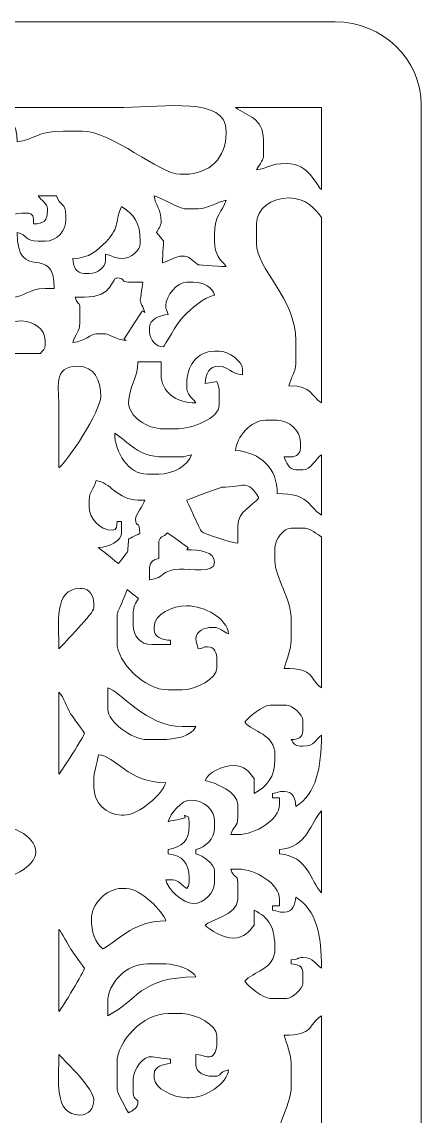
# Model space of a CAD drawing. Header units: millimetres. Extents: x -350 to -130, y -110 to 238.
# Drawn here: x -168.3 to -130, y 132.7 to 237.5 of the extents above; entities that cross this region are included whole.
import ezdxf

# ---------------------------------------------------------------- set-up
doc = ezdxf.new("R2010")
doc.units = ezdxf.units.MM
doc.header["$MEASUREMENT"] = 0
doc.layers.add('layer 1', color=7, linetype='Continuous')

msp = doc.modelspace()

# ---------------------------------------------------------------- linework, layer by layer
at = {"layer": 'layer 1', "color": 250, "lineweight": 9}
msp.add_open_spline([(-341.75, 237.5), (-341.75, 237.5), (-138.25, 237.5), (-138.25, 237.5), (-138.25, 237.5), (-133.7125, 237.5), (-130, 233.9225), (-130, 229.55), (-130, 229.55), (-130, 229.55), (-130, 86.45), (-130, 86.45), (-130, 86.45), (-130, 82.0775), (-133.7125, 78.5), (-138.25, 78.5), (-138.25, 78.5), (-138.25, 78.5), (-341.75, 78.5), (-341.75, 78.5), (-341.75, 78.5), (-346.2875, 78.5), (-350, 82.0775), (-350, 86.45), (-350, 86.45), (-350, 86.45), (-350, 229.55), (-350, 229.55), (-350, 229.55), (-350, 233.9225), (-346.2875, 237.5), (-341.75, 237.5)], degree=3, knots=[0, 0, 0, 0, 0.11111111, 0.11111111, 0.11111111, 0.11111112, 0.22222222, 0.22222222, 0.22222222, 0.22222223, 0.33333333, 0.33333333, 0.33333333, 0.33333334, 0.44444444, 0.44444444, 0.44444444, 0.44444445, 0.55555556, 0.55555556, 0.55555556, 0.55555557, 0.66666667, 0.66666667, 0.66666667, 0.66666668, 0.77777778, 0.77777778, 0.77777778, 0.77777779, 1, 1, 1, 1], dxfattribs=at)
at = {"layer": 'layer 1', "lineweight": 9}
for points, knots in [([(-168.7247, 226.0035), (-167.0772, 226.1997), (-166.8474, 227.0371), (-164.2721, 227.0371), (-164.2721, 227.0371), (-164.2721, 227.0371), (-162.491, 227.0371), (-162.491, 227.0371), (-162.491, 227.0371), (-159.6808, 227.0371), (-155.0197, 222.903), (-153.1404, 222.903), (-153.1404, 222.903), (-153.1404, 222.903), (-152.6951, 222.903), (-152.6951, 222.903), (-152.6951, 222.903), (-150.2649, 222.903), (-148.6877, 224.5078), (-148.6877, 226.8304), (-148.6877, 226.8304), (-148.6877, 226.8304), (-148.6877, 227.0371), (-148.6877, 227.0371), (-148.6877, 227.0371), (-148.6877, 230.4021), (-154.6408, 229.3108), (-158.4836, 229.3108), (-158.4836, 229.3108), (-162.491, 229.3108), (-166.4984, 229.3108), (-170.5058, 229.3108), (-170.5058, 229.3108), (-169.508, 228.5056), (-168.7247, 227.7526), (-168.7247, 226.0035)], [0, 0, 0, 0, 0.1, 0.1, 0.1, 0.10000001, 0.2, 0.2, 0.2, 0.20000001, 0.3, 0.3, 0.3, 0.30000001, 0.4, 0.4, 0.4, 0.40000001, 0.5, 0.5, 0.5, 0.50000001, 0.6, 0.6, 0.6, 0.60000001, 0.7, 0.7, 0.7, 0.70000001, 0.8, 0.8, 0.8, 0.80000001, 1, 1, 1, 1]), ([(-145.7935, 223.3164), (-145.6064, 223.6446), (-145.1256, 224.2497), (-145.1256, 224.5566), (-145.1256, 224.5566), (-145.1256, 224.5566), (-145.1256, 226.2102), (-145.1256, 226.2102), (-145.1256, 226.2102), (-145.1256, 228.3875), (-146.6631, 228.3955), (-147.7972, 229.3108), (-147.7972, 229.3108), (-147.7972, 229.3108), (-139.5598, 229.3108), (-139.5598, 229.3108), (-139.5598, 229.3108), (-139.5598, 229.3108), (-139.5598, 221.4561), (-139.5598, 221.4561), (-139.5598, 221.4561), (-140.1175, 221.8354), (-140.67, 223.9365), (-142.8993, 223.9365), (-142.8993, 223.9365), (-144.5538, 223.9365), (-144.6707, 223.4501), (-145.7935, 223.3164)], [0, 0, 0, 0, 0.24999999, 0.25, 0.25, 0.25, 0.37499999, 0.375, 0.375, 0.375, 0.49999999, 0.5, 0.5, 0.5, 0.62499999, 0.625, 0.625, 0.625, 0.74999999, 0.75, 0.75, 0.75, 0.87499999, 0.875, 0.875, 0.875, 1, 1, 1, 1]), ([(-165.1626, 211.9477), (-165.1626, 216.4887), (-168.7247, 212.318), (-168.7247, 217.322), (-168.7247, 217.322), (-167.6881, 217.065), (-167.9992, 216.4952), (-166.721, 216.4952), (-166.721, 216.4952), (-166.721, 216.4952), (-166.0531, 216.4952), (-166.0531, 216.4952), (-166.0531, 216.4952), (-164.8526, 216.4952), (-164.0495, 217.5174), (-164.0495, 218.5622), (-164.0495, 218.5622), (-164.0495, 218.5622), (-164.0495, 218.9756), (-164.0495, 218.9756), (-164.0495, 218.9756), (-164.0495, 220.1623), (-164.6632, 219.8735), (-164.94, 220.8359), (-164.94, 220.8359), (-164.94, 220.8359), (-166.721, 220.8359), (-166.721, 220.8359), (-166.721, 220.8359), (-166.3872, 220.373), (-165.8305, 220.1097), (-165.8305, 219.5957), (-165.8305, 219.5957), (-165.8305, 219.5957), (-165.8305, 219.389), (-165.8305, 219.389), (-165.8305, 219.389), (-165.8305, 218.4439), (-166.1197, 218.1705), (-167.1663, 218.1488), (-167.1663, 218.1488), (-167.1822, 218.8112), (-167.0937, 219.1823), (-167.8342, 219.1823), (-167.8342, 219.1823), (-167.8342, 219.1823), (-168.2795, 219.1823), (-168.2795, 219.1823), (-168.2795, 219.1823), (-170.5137, 219.1823), (-171.8416, 216.3821), (-171.8416, 214.0147), (-171.8416, 214.0147), (-171.8416, 212.7875), (-170.6947, 211.1209), (-169.17, 211.1209), (-169.17, 211.1209), (-168.0355, 211.1209), (-167.6629, 211.9477), (-166.0531, 211.9477), (-166.0531, 211.9477), (-166.0531, 211.9477), (-165.1626, 211.9477), (-165.1626, 211.9477)], [0, 0, 0, 0, 0.05882353, 0.05882353, 0.05882353, 0.05882354, 0.11764706, 0.11764706, 0.11764706, 0.11764707, 0.17647059, 0.17647059, 0.17647059, 0.1764706, 0.23529412, 0.23529412, 0.23529412, 0.23529413, 0.29411765, 0.29411765, 0.29411765, 0.29411766, 0.35294118, 0.35294118, 0.35294118, 0.35294119, 0.41176471, 0.41176471, 0.41176471, 0.41176472, 0.47058824, 0.47058824, 0.47058824, 0.47058825, 0.52941176, 0.52941176, 0.52941176, 0.52941177, 0.58823529, 0.58823529, 0.58823529, 0.5882353, 0.64705882, 0.64705882, 0.64705882, 0.64705883, 0.70588235, 0.70588235, 0.70588235, 0.70588236, 0.76470588, 0.76470588, 0.76470588, 0.76470589, 0.82352941, 0.82352941, 0.82352941, 0.82352942, 0.88235294, 0.88235294, 0.88235294, 0.88235295, 1, 1, 1, 1]), ([(-152.6951, 219.5957), (-153.1272, 219.5957), (-155.0019, 220.6903), (-155.5894, 220.8359), (-155.5894, 220.8359), (-155.5088, 219.9369), (-154.9215, 219.6735), (-154.9215, 218.3555), (-154.9215, 218.3555), (-154.9215, 218.0054), (-155.218, 217.583), (-155.3667, 217.322), (-155.3667, 217.322), (-155.3667, 217.322), (-154.6819, 216.5062), (-154.6819, 216.5062), (-154.6819, 216.5062), (-154.6819, 216.5062), (-154.8066, 214.4209), (-154.8066, 214.4209), (-154.8066, 214.4209), (-154.2898, 214.5648), (-153.3503, 215.0483), (-153.1404, 215.0483), (-153.1404, 215.0483), (-153.1404, 215.0483), (-152.6951, 215.0483), (-152.6951, 215.0483), (-152.6951, 215.0483), (-152.1415, 215.0483), (-151.8579, 214.5314), (-151.3593, 214.2214), (-151.3593, 214.2214), (-151.3593, 214.2214), (-148.6839, 214.0536), (-148.6839, 214.0536), (-148.6839, 214.0536), (-149.254, 214.7999), (-149.8009, 215.0959), (-149.8009, 216.4952), (-149.8009, 216.4952), (-149.8009, 216.4952), (-149.8009, 217.1153), (-149.8009, 217.1153), (-149.8009, 217.1153), (-149.8009, 219.121), (-149.0286, 219.2374), (-148.6877, 220.4225), (-148.6877, 220.4225), (-149.5268, 220.241), (-150.5676, 219.5957), (-151.3593, 219.5957), (-151.3593, 219.5957), (-151.3593, 219.5957), (-152.6951, 219.5957), (-152.6951, 219.5957)], [0, 0, 0, 0, 0.06666667, 0.06666667, 0.06666667, 0.06666668, 0.13333333, 0.13333333, 0.13333333, 0.13333334, 0.2, 0.2, 0.2, 0.20000001, 0.26666667, 0.26666667, 0.26666667, 0.26666668, 0.33333333, 0.33333333, 0.33333333, 0.33333334, 0.4, 0.4, 0.4, 0.40000001, 0.46666667, 0.46666667, 0.46666667, 0.46666668, 0.53333333, 0.53333333, 0.53333333, 0.53333334, 0.6, 0.6, 0.6, 0.60000001, 0.66666667, 0.66666667, 0.66666667, 0.66666668, 0.73333333, 0.73333333, 0.73333333, 0.73333334, 0.8, 0.8, 0.8, 0.80000001, 0.86666667, 0.86666667, 0.86666667, 0.86666668, 1, 1, 1, 1]), ([(-139.5598, 218.7689), (-140.2148, 219.677), (-141.0367, 220.6292), (-142.6766, 220.6292), (-142.6766, 220.6292), (-144.3464, 220.6292), (-145.7935, 219.6216), (-145.7935, 218.1488), (-145.7935, 218.1488), (-145.7935, 218.1488), (-145.7935, 216.2884), (-145.7935, 216.2884), (-145.7935, 216.2884), (-145.7935, 213.848), (-142.0088, 210.9606), (-142.0088, 206.9868), (-142.0088, 206.9868), (-142.0088, 206.9868), (-142.0088, 204.7131), (-142.0088, 204.7131), (-142.0088, 204.7131), (-142.0088, 204.0922), (-142.4926, 203.3795), (-142.6766, 202.646), (-142.6766, 202.646), (-140.35, 202.5979), (-140.6174, 201.7119), (-139.5598, 200.9924), (-139.5598, 200.9924), (-139.5598, 200.9924), (-139.5598, 218.7689), (-139.5598, 218.7689)], [0, 0, 0, 0, 0.11111111, 0.11111111, 0.11111111, 0.11111112, 0.22222222, 0.22222222, 0.22222222, 0.22222223, 0.33333333, 0.33333333, 0.33333333, 0.33333334, 0.44444444, 0.44444444, 0.44444444, 0.44444445, 0.55555556, 0.55555556, 0.55555556, 0.55555557, 0.66666667, 0.66666667, 0.66666667, 0.66666668, 0.77777778, 0.77777778, 0.77777778, 0.77777779, 1, 1, 1, 1]), ([(-156.9252, 216.4952), (-156.9252, 218.282), (-157.5522, 219.0849), (-158.7062, 219.8024), (-158.7062, 219.8024), (-159.3813, 218.4961), (-158.8096, 217.864), (-160.2053, 216.44), (-160.2053, 216.44), (-161.0022, 215.627), (-161.8105, 214.8415), (-163.3815, 214.8415), (-163.3815, 214.8415), (-163.3624, 214.044), (-163.0725, 213.3946), (-162.2684, 213.3946), (-162.2684, 213.3946), (-162.2684, 213.3946), (-161.8231, 213.3946), (-161.8231, 213.3946), (-161.8231, 213.3946), (-160.9691, 213.3946), (-160.2647, 213.9911), (-160.2647, 214.6348), (-160.2647, 214.6348), (-160.2647, 214.6348), (-160.2647, 215.2549), (-160.2647, 215.2549), (-160.2647, 215.2549), (-159.4871, 215.0868), (-159.515, 214.8415), (-158.7062, 214.8415), (-158.7062, 214.8415), (-157.7614, 214.8415), (-156.9252, 215.6118), (-156.9252, 216.2884), (-156.9252, 216.2884), (-156.9252, 216.2884), (-156.9252, 216.4952), (-156.9252, 216.4952)], [0, 0, 0, 0, 0.09090909, 0.09090909, 0.09090909, 0.0909091, 0.18181818, 0.18181818, 0.18181818, 0.18181819, 0.27272727, 0.27272727, 0.27272727, 0.27272728, 0.36363636, 0.36363636, 0.36363636, 0.36363637, 0.45454545, 0.45454545, 0.45454545, 0.45454546, 0.54545455, 0.54545455, 0.54545455, 0.54545456, 0.63636364, 0.63636364, 0.63636364, 0.63636365, 0.72727273, 0.72727273, 0.72727273, 0.72727274, 0.81818182, 0.81818182, 0.81818182, 0.81818183, 1, 1, 1, 1]), ([(-162.7136, 208.6404), (-162.7136, 208.6404), (-162.7136, 210.0874), (-162.7136, 210.0874), (-162.7136, 210.0874), (-162.7136, 210.7592), (-162.9066, 210.2434), (-163.1589, 211.1209), (-163.1589, 211.1209), (-163.1589, 211.1209), (-162.2684, 211.1209), (-162.2684, 211.1209), (-162.2684, 211.1209), (-159.4988, 211.1209), (-159.6758, 212.9812), (-159.1515, 212.9812), (-159.1515, 212.9812), (-158.3781, 212.9812), (-158.8117, 212.5678), (-158.0384, 212.5678), (-158.0384, 212.5678), (-158.0384, 212.5678), (-156.6645, 212.5618), (-156.6645, 212.5618), (-156.6645, 212.5618), (-156.6645, 212.5618), (-156.9252, 210.9142), (-156.9252, 210.9142), (-156.9252, 210.9142), (-156.9684, 210.6767), (-156.5938, 210.1278), (-156.4799, 209.6739), (-156.4799, 209.6739), (-156.4799, 209.6739), (-156.7326, 209.8151), (-156.7326, 209.8151), (-156.7326, 209.8151), (-156.7326, 209.8151), (-158.4843, 207.1116), (-158.4843, 207.1116), (-158.4843, 207.1116), (-158.4843, 207.1116), (-158.2609, 206.9868), (-158.2609, 206.9868), (-158.2609, 206.9868), (-159.3865, 207.0737), (-159.8188, 207.6069), (-160.2647, 207.6069), (-160.2647, 207.6069), (-160.2647, 207.6069), (-161.1552, 207.6069), (-161.1552, 207.6069), (-161.1552, 207.6069), (-161.6805, 207.6069), (-162.1383, 206.9281), (-163.3815, 206.7801), (-163.3815, 206.7801), (-163.1725, 207.6131), (-162.7136, 207.8129), (-162.7136, 208.6404)], [0, 0, 0, 0, 0.12499999, 0.125, 0.125, 0.125, 0.18749999, 0.1875, 0.1875, 0.1875, 0.24999999, 0.25, 0.25, 0.25, 0.31249999, 0.3125, 0.3125, 0.3125, 0.37499999, 0.375, 0.375, 0.375, 0.43749999, 0.4375, 0.4375, 0.4375, 0.49999999, 0.5, 0.5, 0.5, 0.56249999, 0.5625, 0.5625, 0.5625, 0.62499999, 0.625, 0.625, 0.625, 0.68749999, 0.6875, 0.6875, 0.6875, 0.74999999, 0.75, 0.75, 0.75, 0.81249999, 0.8125, 0.8125, 0.8125, 0.87499999, 0.875, 0.875, 0.875, 0.93749999, 0.9375, 0.9375, 0.9375, 1, 1, 1, 1]), ([(-154.4762, 210.2941), (-154.4762, 209.8568), (-154.3965, 210.0216), (-154.2535, 209.4673), (-154.2535, 209.4673), (-155.0644, 209.4046), (-156.0347, 208.9681), (-156.0347, 208.227), (-156.0347, 208.227), (-156.0347, 208.227), (-156.0347, 207.8136), (-156.0347, 207.8136), (-156.0347, 207.8136), (-156.0347, 207.0206), (-155.3921, 206.3667), (-154.6988, 206.3667), (-154.6988, 206.3667), (-154.6551, 206.3667), (-153.3759, 208.7401), (-152.7512, 209.3125), (-152.7512, 209.3125), (-151.9879, 210.0118), (-150.9208, 211.0853), (-149.8009, 211.3276), (-149.8009, 211.3276), (-150.0145, 212.0701), (-150.8295, 212.5678), (-151.8046, 212.5678), (-151.8046, 212.5678), (-151.8046, 212.5678), (-152.4725, 212.5678), (-152.4725, 212.5678), (-152.4725, 212.5678), (-153.3652, 212.5678), (-154.4762, 211.289), (-154.4762, 210.2941)], [0, 0, 0, 0, 0.1, 0.1, 0.1, 0.10000001, 0.2, 0.2, 0.2, 0.20000001, 0.3, 0.3, 0.3, 0.30000001, 0.4, 0.4, 0.4, 0.40000001, 0.5, 0.5, 0.5, 0.50000001, 0.6, 0.6, 0.6, 0.60000001, 0.7, 0.7, 0.7, 0.70000001, 0.8, 0.8, 0.8, 0.80000001, 1, 1, 1, 1]), ([(-166.0531, 206.9868), (-166.0531, 206.9868), (-166.0531, 206.5734), (-166.0531, 206.5734), (-166.0531, 206.5734), (-166.0531, 206.1099), (-166.2293, 206.1196), (-166.4984, 205.7466), (-166.4984, 205.7466), (-166.4984, 205.7466), (-175.4037, 205.7466), (-175.4037, 205.7466), (-175.4037, 205.7466), (-174.4142, 206.5452), (-170.0907, 208.8471), (-168.2795, 208.8471), (-168.2795, 208.8471), (-167.1541, 208.8471), (-166.0531, 208.1014), (-166.0531, 206.9868)], [0, 0, 0, 0, 0.33333332, 0.33333333, 0.33333333, 0.33333333, 0.49999999, 0.5, 0.5, 0.5, 0.66666666, 0.66666667, 0.66666667, 0.66666667, 0.83333332, 0.83333333, 0.83333333, 0.83333333, 1, 1, 1, 1]), ([(-151.582, 200.9924), (-153.5403, 200.9924), (-154.9215, 202.0952), (-154.9215, 203.6795), (-154.9215, 203.6795), (-154.9215, 203.6795), (-154.9215, 204.9197), (-154.9215, 204.9197), (-154.9215, 204.9197), (-154.9215, 204.9197), (-157.1478, 204.9197), (-157.1478, 204.9197), (-157.1478, 204.9197), (-157.1478, 203.2775), (-158.0384, 202.5713), (-158.0384, 200.9924), (-158.0384, 200.9924), (-158.0384, 199.7224), (-156.3109, 198.5119), (-154.6988, 198.5119), (-154.6988, 198.5119), (-154.6988, 198.5119), (-153.5857, 198.5119), (-153.5857, 198.5119), (-153.5857, 198.5119), (-151.9191, 198.5119), (-149.3556, 199.5132), (-149.3556, 200.7857), (-149.3556, 200.7857), (-149.3556, 200.7857), (-149.3556, 202.0259), (-149.3556, 202.0259), (-149.3556, 202.0259), (-149.3556, 202.5842), (-149.4619, 202.5958), (-149.5783, 203.0594), (-149.5783, 203.0594), (-149.5783, 203.0594), (-150.6894, 202.8453), (-150.6894, 202.8453), (-150.6894, 202.8453), (-150.6683, 203.8167), (-150.3655, 204.5063), (-149.3556, 204.5063), (-149.3556, 204.5063), (-148.5216, 204.5063), (-148.2057, 203.7627), (-147.1293, 203.6795), (-147.1293, 203.6795), (-147.1293, 203.6795), (-147.1293, 204.2996), (-147.1293, 204.2996), (-147.1293, 204.2996), (-147.1293, 204.942), (-148.4397, 205.9532), (-149.3556, 205.9532), (-149.3556, 205.9532), (-149.3556, 205.9532), (-149.8009, 205.9532), (-149.8009, 205.9532), (-149.8009, 205.9532), (-151.5017, 205.9532), (-152.4725, 204.4575), (-152.4725, 202.8527), (-152.4725, 202.8527), (-152.4725, 202.8527), (-152.4725, 202.646), (-152.4725, 202.646), (-152.4725, 202.646), (-152.4725, 201.7068), (-151.997, 201.5678), (-151.582, 200.9924)], [0, 0, 0, 0, 0.05263158, 0.05263158, 0.05263158, 0.05263159, 0.10526316, 0.10526316, 0.10526316, 0.10526317, 0.15789474, 0.15789474, 0.15789474, 0.15789475, 0.21052632, 0.21052632, 0.21052632, 0.21052633, 0.26315789, 0.26315789, 0.26315789, 0.2631579, 0.31578947, 0.31578947, 0.31578947, 0.31578948, 0.36842105, 0.36842105, 0.36842105, 0.36842106, 0.42105263, 0.42105263, 0.42105263, 0.42105264, 0.47368421, 0.47368421, 0.47368421, 0.47368422, 0.52631579, 0.52631579, 0.52631579, 0.5263158, 0.57894737, 0.57894737, 0.57894737, 0.57894738, 0.63157895, 0.63157895, 0.63157895, 0.63157896, 0.68421053, 0.68421053, 0.68421053, 0.68421054, 0.73684211, 0.73684211, 0.73684211, 0.73684212, 0.78947368, 0.78947368, 0.78947368, 0.78947369, 0.84210526, 0.84210526, 0.84210526, 0.84210527, 0.89473684, 0.89473684, 0.89473684, 0.89473685, 1, 1, 1, 1]), ([(-164.7173, 194.7912), (-163.9369, 195.3222), (-160.7099, 200.248), (-160.7099, 201.6125), (-160.7099, 201.6125), (-160.7099, 203.1797), (-161.2874, 204.5063), (-162.9363, 204.5063), (-162.9363, 204.5063), (-165.3369, 204.5063), (-164.7173, 202.4886), (-164.7173, 200.3722), (-164.7173, 200.3722), (-164.7173, 198.5119), (-164.7173, 196.6516), (-164.7173, 194.7912)], [0, 0, 0, 0, 0.2, 0.2, 0.2, 0.20000001, 0.4, 0.4, 0.4, 0.40000001, 0.6, 0.6, 0.6, 0.60000001, 1, 1, 1, 1]), ([(-142.0088, 194.5846), (-142.6418, 194.5846), (-142.9831, 195.3421), (-143.1219, 195.8248), (-143.1219, 195.8248), (-143.1219, 195.8248), (-142.454, 195.8248), (-142.454, 195.8248), (-142.454, 195.8248), (-141.9329, 195.8248), (-141.5635, 196.1678), (-141.5635, 196.6516), (-141.5635, 196.6516), (-141.5635, 196.6516), (-141.5635, 197.2717), (-141.5635, 197.2717), (-141.5635, 197.2717), (-141.5635, 198.3109), (-142.6704, 199.3387), (-143.7898, 199.3387), (-143.7898, 199.3387), (-143.7898, 199.3387), (-144.903, 199.3387), (-144.903, 199.3387), (-144.903, 199.3387), (-146.3538, 199.3387), (-147.6822, 197.7281), (-147.7972, 196.4449), (-147.7972, 196.4449), (-145.3384, 196.2549), (-143.7898, 194.7214), (-143.7898, 192.3108), (-143.7898, 192.3108), (-140.6845, 192.3108), (-140.9592, 191.1958), (-139.5598, 190.2438), (-139.5598, 190.2438), (-139.5598, 190.2438), (-139.5598, 196.0315), (-139.5598, 196.0315), (-139.5598, 196.0315), (-140.1411, 195.636), (-140.5558, 194.5846), (-141.3408, 194.5846), (-141.3408, 194.5846), (-141.3408, 194.5846), (-142.0088, 194.5846), (-142.0088, 194.5846)], [0, 0, 0, 0, 0.07692308, 0.07692308, 0.07692308, 0.07692309, 0.15384615, 0.15384615, 0.15384615, 0.15384616, 0.23076923, 0.23076923, 0.23076923, 0.23076924, 0.30769231, 0.30769231, 0.30769231, 0.30769232, 0.38461538, 0.38461538, 0.38461538, 0.38461539, 0.46153846, 0.46153846, 0.46153846, 0.46153847, 0.53846154, 0.53846154, 0.53846154, 0.53846155, 0.61538462, 0.61538462, 0.61538462, 0.61538463, 0.69230769, 0.69230769, 0.69230769, 0.6923077, 0.76923077, 0.76923077, 0.76923077, 0.76923078, 0.84615385, 0.84615385, 0.84615385, 0.84615386, 1, 1, 1, 1]), ([(-154.6988, 195.8248), (-157.1666, 195.8248), (-158.0394, 197.2687), (-159.3741, 198.0985), (-159.3741, 198.0985), (-159.3741, 196.2938), (-158.0669, 194.1712), (-156.2572, 194.1712), (-156.2572, 194.1712), (-156.2572, 194.1712), (-155.1441, 194.1712), (-155.1441, 194.1712), (-155.1441, 194.1712), (-153.7484, 194.1712), (-152.3139, 195.0347), (-152.0273, 196.0315), (-152.0273, 196.0315), (-152.5266, 195.9235), (-152.5391, 195.8248), (-153.1404, 195.8248), (-153.1404, 195.8248), (-153.1404, 195.8248), (-154.6988, 195.8248), (-154.6988, 195.8248)], [0, 0, 0, 0, 0.14285714, 0.14285714, 0.14285714, 0.14285715, 0.28571429, 0.28571429, 0.28571429, 0.2857143, 0.42857143, 0.42857143, 0.42857143, 0.42857144, 0.57142857, 0.57142857, 0.57142857, 0.57142858, 0.71428571, 0.71428571, 0.71428571, 0.71428572, 1, 1, 1, 1]), ([(-157.1478, 191.6907), (-159.0941, 191.6907), (-159.8334, 193.4489), (-161.1552, 193.5511), (-161.1552, 193.5511), (-161.3642, 192.718), (-161.8231, 192.5182), (-161.8231, 191.6907), (-161.8231, 191.6907), (-161.8231, 191.6907), (-161.8231, 191.0706), (-161.8231, 191.0706), (-161.8231, 191.0706), (-161.8231, 189.9888), (-160.8284, 188.7969), (-159.5968, 188.7969), (-159.5968, 188.7969), (-159.141, 188.7969), (-159.1874, 189.2227), (-159.1515, 189.6237), (-159.1515, 189.6237), (-159.1515, 189.6237), (-158.7062, 189.6237), (-158.7062, 189.6237), (-158.7062, 189.6237), (-158.7062, 189.6237), (-158.7062, 188.5902), (-158.7062, 188.5902), (-158.7062, 188.5902), (-158.7062, 187.7551), (-159.9264, 187.1641), (-160.9326, 187.1433), (-160.9326, 187.1433), (-160.9326, 187.1433), (-159.0134, 185.6005), (-159.0134, 185.6005), (-159.0134, 185.6005), (-159.0134, 185.6005), (-158.1186, 186.793), (-158.1186, 186.793), (-158.1186, 186.793), (-158.1186, 186.793), (-158.0384, 187.9701), (-158.0384, 187.9701), (-158.0384, 187.9701), (-158.0384, 187.9701), (-156.9723, 188.4761), (-156.9723, 188.4761), (-156.9723, 188.4761), (-156.959, 189.7927), (-157.3704, 189.0284), (-157.3704, 189.8304), (-157.3704, 189.8304), (-157.3704, 190.4324), (-156.672, 191.0228), (-156.4799, 191.6907), (-156.4799, 191.6907), (-156.4799, 191.6907), (-157.1478, 191.6907), (-157.1478, 191.6907)], [0, 0, 0, 0, 0.0625, 0.0625, 0.0625, 0.06250001, 0.125, 0.125, 0.125, 0.12500001, 0.1875, 0.1875, 0.1875, 0.18750001, 0.25, 0.25, 0.25, 0.25000001, 0.3125, 0.3125, 0.3125, 0.31250001, 0.375, 0.375, 0.375, 0.37500001, 0.4375, 0.4375, 0.4375, 0.43750001, 0.5, 0.5, 0.5, 0.50000001, 0.5625, 0.5625, 0.5625, 0.56250001, 0.625, 0.625, 0.625, 0.62500001, 0.6875, 0.6875, 0.6875, 0.68750001, 0.75, 0.75, 0.75, 0.75000001, 0.8125, 0.8125, 0.8125, 0.81250001, 0.875, 0.875, 0.875, 0.87500001, 1, 1, 1, 1]), ([(-152.4725, 191.6907), (-152.469, 191.6515), (-151.1798, 188.859), (-151.0465, 188.6738), (-151.0465, 188.6738), (-150.901, 188.4715), (-147.9695, 187.5648), (-147.5746, 187.5566), (-147.5746, 187.5566), (-147.5746, 187.5566), (-147.5746, 189.2102), (-147.5746, 189.2102), (-147.5746, 189.2102), (-147.5746, 190.6455), (-146.1304, 191.1217), (-145.5709, 191.8974), (-145.5709, 191.8974), (-146.62, 193.7383), (-146.9544, 192.9309), (-149.133, 192.9309), (-149.133, 192.9309), (-149.133, 192.9309), (-152.4725, 191.6907), (-152.4725, 191.6907)], [0, 0, 0, 0, 0.14285714, 0.14285714, 0.14285714, 0.14285715, 0.28571429, 0.28571429, 0.28571429, 0.2857143, 0.42857143, 0.42857143, 0.42857143, 0.42857144, 0.57142857, 0.57142857, 0.57142857, 0.57142858, 0.71428571, 0.71428571, 0.71428571, 0.71428572, 1, 1, 1, 1]), ([(-139.5598, 188.1767), (-139.8802, 188.3759), (-140.7225, 189.0036), (-141.1182, 189.0036), (-141.1182, 189.0036), (-141.1182, 189.0036), (-142.454, 189.0036), (-142.454, 189.0036), (-142.454, 189.0036), (-143.1629, 189.0036), (-144.0125, 187.9503), (-144.0125, 187.1433), (-144.0125, 187.1433), (-144.0125, 187.1433), (-144.0125, 185.903), (-144.0125, 185.903), (-144.0125, 185.903), (-144.0125, 184.2305), (-142.454, 182.3803), (-142.454, 180.1153), (-142.454, 180.1153), (-142.454, 180.1153), (-142.454, 178.255), (-142.454, 178.255), (-142.454, 178.255), (-142.454, 177.4271), (-142.9203, 176.3713), (-143.1219, 175.5678), (-143.1219, 175.5678), (-140.0682, 175.5678), (-140.7735, 174.5331), (-139.5598, 173.7075), (-139.5598, 173.7075), (-139.5598, 173.7075), (-139.5598, 188.1767), (-139.5598, 188.1767)], [0, 0, 0, 0, 0.1, 0.1, 0.1, 0.10000001, 0.2, 0.2, 0.2, 0.20000001, 0.3, 0.3, 0.3, 0.30000001, 0.4, 0.4, 0.4, 0.40000001, 0.5, 0.5, 0.5, 0.50000001, 0.6, 0.6, 0.6, 0.60000001, 0.7, 0.7, 0.7, 0.70000001, 0.8, 0.8, 0.8, 0.80000001, 1, 1, 1, 1]), ([(-156.0347, 184.8695), (-156.0347, 184.8695), (-156.0347, 184.0427), (-156.0347, 184.0427), (-156.0347, 184.0427), (-154.5134, 184.2238), (-154.9078, 185.0381), (-153.1515, 185.0865), (-153.1515, 185.0865), (-152.1082, 185.1152), (-149.8009, 184.6533), (-149.8009, 185.6963), (-149.8009, 185.6963), (-149.8009, 186.7631), (-151.214, 186.9365), (-152.4725, 186.9365), (-152.4725, 186.9365), (-152.4725, 186.9365), (-152.3216, 187.1158), (-152.3216, 187.1158), (-152.3216, 187.1158), (-152.3216, 187.1158), (-154.3214, 188.5672), (-154.3214, 188.5672), (-154.3214, 188.5672), (-154.3214, 188.5672), (-154.4762, 188.3834), (-154.4762, 188.3834), (-154.4762, 188.3834), (-154.8227, 188.168), (-155.1441, 188.1095), (-155.1441, 187.5566), (-155.1441, 187.5566), (-155.1441, 187.5566), (-155.1441, 186.1097), (-155.1441, 186.1097), (-155.1441, 186.1097), (-155.8286, 185.94), (-156.0347, 185.7077), (-156.0347, 184.8695)], [0, 0, 0, 0, 0.09090909, 0.09090909, 0.09090909, 0.0909091, 0.18181818, 0.18181818, 0.18181818, 0.18181819, 0.27272727, 0.27272727, 0.27272727, 0.27272728, 0.36363636, 0.36363636, 0.36363636, 0.36363637, 0.45454545, 0.45454545, 0.45454545, 0.45454546, 0.54545455, 0.54545455, 0.54545455, 0.54545456, 0.63636364, 0.63636364, 0.63636364, 0.63636365, 0.72727273, 0.72727273, 0.72727273, 0.72727274, 0.81818182, 0.81818182, 0.81818182, 0.81818183, 1, 1, 1, 1]), ([(-164.7173, 177.4281), (-164.2224, 177.9568), (-161.3778, 180.8918), (-161.3778, 181.3555), (-161.3778, 181.3555), (-161.3778, 181.3555), (-161.3778, 181.7689), (-161.3778, 181.7689), (-161.3778, 181.7689), (-161.3778, 182.4655), (-161.7713, 183.2159), (-162.491, 183.2159), (-162.491, 183.2159), (-162.491, 183.2159), (-162.7136, 183.2159), (-162.7136, 183.2159), (-162.7136, 183.2159), (-165.2581, 183.2159), (-164.7173, 179.8066), (-164.7173, 177.4281)], [0, 0, 0, 0, 0.16666667, 0.16666667, 0.16666667, 0.16666668, 0.33333333, 0.33333333, 0.33333333, 0.33333334, 0.5, 0.5, 0.5, 0.50000001, 0.66666667, 0.66666667, 0.66666667, 0.66666668, 1, 1, 1, 1]), ([(-158.1667, 183.1124), (-158.3666, 182.5883), (-159.1515, 180.828), (-159.1515, 180.7354), (-159.1515, 180.7354), (-159.1515, 180.7354), (-159.1515, 178.0482), (-159.1515, 178.0482), (-159.1515, 178.0482), (-159.1515, 176.1924), (-156.5304, 173.5008), (-154.2535, 173.5008), (-154.2535, 173.5008), (-154.2535, 173.5008), (-152.9178, 173.5008), (-152.9178, 173.5008), (-152.9178, 173.5008), (-151.5503, 173.5008), (-149.5783, 174.6638), (-149.5783, 175.5678), (-149.5783, 175.5678), (-149.5783, 175.5678), (-149.5783, 176.3946), (-149.5783, 176.3946), (-149.5783, 176.3946), (-149.5783, 177.0293), (-149.7844, 177.6349), (-150.4688, 177.6349), (-150.4688, 177.6349), (-150.9396, 177.6349), (-150.7623, 177.5609), (-151.3593, 177.4281), (-151.3593, 177.4281), (-151.4757, 177.8917), (-151.582, 177.9034), (-151.582, 178.4617), (-151.582, 178.4617), (-151.582, 179.1299), (-150.7738, 179.4952), (-150.0236, 179.4952), (-150.0236, 179.4952), (-150.0236, 179.4952), (-149.8009, 179.4952), (-149.8009, 179.4952), (-149.8009, 179.4952), (-149.4703, 179.4952), (-148.8187, 179.0488), (-148.4651, 178.875), (-148.4651, 178.875), (-148.5953, 180.328), (-150.7313, 181.5622), (-152.4725, 181.5622), (-152.4725, 181.5622), (-153.8443, 181.5622), (-155.5894, 180.7944), (-155.5894, 179.4952), (-155.5894, 179.4952), (-155.5894, 179.4952), (-155.5894, 179.2885), (-155.5894, 179.2885), (-155.5894, 179.2885), (-155.5894, 178.5548), (-154.7958, 178.3141), (-154.031, 178.255), (-154.031, 178.255), (-154.031, 178.255), (-154.031, 177.8416), (-154.031, 177.8416), (-154.031, 177.8416), (-154.031, 177.8416), (-155.812, 177.8416), (-155.812, 177.8416), (-155.812, 177.8416), (-156.9608, 177.8416), (-157.5931, 178.7022), (-157.5931, 179.7019), (-157.5931, 179.7019), (-157.5931, 179.7019), (-157.5931, 180.9421), (-157.5931, 180.9421), (-157.5931, 180.9421), (-157.5931, 181.5728), (-157.3792, 181.7762), (-157.0798, 182.2568), (-157.0798, 182.2568), (-157.0798, 182.2568), (-158.1667, 183.1124), (-158.1667, 183.1124)], [0, 0, 0, 0, 0.04347826, 0.04347826, 0.04347826, 0.04347827, 0.08695652, 0.08695652, 0.08695652, 0.08695653, 0.13043478, 0.13043478, 0.13043478, 0.13043479, 0.17391304, 0.17391304, 0.17391304, 0.17391305, 0.2173913, 0.2173913, 0.2173913, 0.21739131, 0.26086957, 0.26086957, 0.26086957, 0.26086958, 0.30434783, 0.30434783, 0.30434783, 0.30434784, 0.34782609, 0.34782609, 0.34782609, 0.3478261, 0.39130435, 0.39130435, 0.39130435, 0.39130436, 0.43478261, 0.43478261, 0.43478261, 0.43478262, 0.47826087, 0.47826087, 0.47826087, 0.47826088, 0.52173913, 0.52173913, 0.52173913, 0.52173914, 0.56521739, 0.56521739, 0.56521739, 0.5652174, 0.60869565, 0.60869565, 0.60869565, 0.60869566, 0.65217391, 0.65217391, 0.65217391, 0.65217392, 0.69565217, 0.69565217, 0.69565217, 0.69565218, 0.73913043, 0.73913043, 0.73913043, 0.73913044, 0.7826087, 0.7826087, 0.7826087, 0.78260871, 0.82608696, 0.82608696, 0.82608696, 0.82608697, 0.86956522, 0.86956522, 0.86956522, 0.86956523, 0.91304348, 0.91304348, 0.91304348, 0.91304349, 1, 1, 1, 1]), ([(-164.7173, 165.4393), (-164.4291, 165.7472), (-162.2684, 169.1554), (-162.2684, 169.3667), (-162.2684, 169.3667), (-162.2684, 169.3987), (-163.4713, 171.022), (-163.6014, 171.2296), (-163.6014, 171.2296), (-163.9956, 171.8586), (-164.2148, 172.7573), (-164.7173, 173.2941), (-164.7173, 173.2941), (-164.7173, 173.2941), (-164.7173, 165.4393), (-164.7173, 165.4393)], [0, 0, 0, 0, 0.2, 0.2, 0.2, 0.20000001, 0.4, 0.4, 0.4, 0.40000001, 0.6, 0.6, 0.6, 0.60000001, 1, 1, 1, 1]), ([(-152.9178, 169.9868), (-156.3734, 169.9868), (-158.8292, 173.4068), (-160.0421, 173.7075), (-160.0421, 173.7075), (-160.0421, 173.7075), (-160.0421, 171.6404), (-160.0421, 171.6404), (-160.0421, 171.6404), (-160.0421, 170.4766), (-157.7246, 168.7466), (-156.2572, 168.7466), (-156.2572, 168.7466), (-156.2572, 168.7466), (-154.9215, 168.7466), (-154.9215, 168.7466), (-154.9215, 168.7466), (-153.597, 168.7466), (-151.9357, 169.0796), (-151.582, 169.9868), (-151.582, 169.9868), (-151.582, 169.9868), (-152.9178, 169.9868), (-152.9178, 169.9868)], [0, 0, 0, 0, 0.14285714, 0.14285714, 0.14285714, 0.14285715, 0.28571429, 0.28571429, 0.28571429, 0.2857143, 0.42857143, 0.42857143, 0.42857143, 0.42857144, 0.57142857, 0.57142857, 0.57142857, 0.57142858, 0.71428571, 0.71428571, 0.71428571, 0.71428572, 1, 1, 1, 1]), ([(-146.0162, 165.0259), (-146.4473, 165.6238), (-146.9466, 166.2661), (-148.0199, 166.2661), (-148.0199, 166.2661), (-149.0084, 166.2661), (-150.4719, 165.5827), (-150.6914, 164.8192), (-150.6914, 164.8192), (-149.6084, 164.5849), (-147.5746, 163.6768), (-147.5746, 162.5455), (-147.5746, 162.5455), (-147.5746, 162.5455), (-147.5746, 161.3052), (-147.5746, 161.3052), (-147.5746, 161.3052), (-147.5746, 160.3285), (-148.0045, 160.4791), (-148.2424, 159.6516), (-148.2424, 159.6516), (-148.2424, 159.6516), (-147.5746, 159.6516), (-147.5746, 159.6516), (-147.5746, 159.6516), (-145.8813, 159.6516), (-143.5672, 161.0804), (-143.5672, 162.5455), (-143.5672, 162.5455), (-143.5672, 162.5455), (-143.5672, 163.1656), (-143.5672, 163.1656), (-143.5672, 163.1656), (-143.5672, 163.1656), (-144.235, 163.1656), (-144.235, 163.1656), (-144.235, 163.1656), (-144.235, 163.1656), (-144.235, 163.579), (-144.235, 163.579), (-144.235, 163.579), (-143.7358, 163.687), (-143.7232, 163.7857), (-143.1219, 163.7857), (-143.1219, 163.7857), (-142.3177, 163.7857), (-142.0279, 163.1363), (-142.0088, 162.3388), (-142.0088, 162.3388), (-140.0427, 163.5611), (-139.5598, 166.0458), (-139.5598, 169.16), (-139.5598, 169.16), (-140.2203, 168.7107), (-140.1359, 168.1265), (-141.3408, 168.1265), (-141.3408, 168.1265), (-141.3408, 168.1265), (-141.5635, 168.1265), (-141.5635, 168.1265), (-141.5635, 168.1265), (-142.1589, 168.1265), (-142.2219, 168.4249), (-142.454, 168.7466), (-142.454, 168.7466), (-141.79, 168.7979), (-141.3408, 168.8952), (-141.3408, 169.5734), (-141.3408, 169.5734), (-141.3408, 169.5734), (-141.3408, 170.6069), (-141.3408, 170.6069), (-141.3408, 170.6069), (-141.3408, 171.1071), (-142.3605, 172.0539), (-142.8993, 172.0539), (-142.8993, 172.0539), (-142.8993, 172.0539), (-144.4577, 172.0539), (-144.4577, 172.0539), (-144.4577, 172.0539), (-145.1467, 172.0539), (-146.5559, 170.8866), (-146.9067, 170.4002), (-146.9067, 170.4002), (-146.1769, 169.4755), (-144.0125, 169.292), (-144.0125, 167.2997), (-144.0125, 167.2997), (-144.0125, 167.2997), (-144.0125, 166.8862), (-144.0125, 166.8862), (-144.0125, 166.8862), (-144.0125, 165.1757), (-144.7829, 164.1848), (-146.0162, 163.579), (-146.0162, 163.579), (-146.0162, 163.579), (-146.0162, 165.0259), (-146.0162, 165.0259)], [0, 0, 0, 0, 0.03846154, 0.03846154, 0.03846154, 0.03846155, 0.07692308, 0.07692308, 0.07692308, 0.07692309, 0.11538462, 0.11538462, 0.11538462, 0.11538463, 0.15384615, 0.15384615, 0.15384615, 0.15384616, 0.19230769, 0.19230769, 0.19230769, 0.1923077, 0.23076923, 0.23076923, 0.23076923, 0.23076924, 0.26923077, 0.26923077, 0.26923077, 0.26923078, 0.30769231, 0.30769231, 0.30769231, 0.30769232, 0.34615385, 0.34615385, 0.34615385, 0.34615386, 0.38461538, 0.38461538, 0.38461538, 0.38461539, 0.42307692, 0.42307692, 0.42307692, 0.42307693, 0.46153846, 0.46153846, 0.46153846, 0.46153847, 0.5, 0.5, 0.5, 0.50000001, 0.53846154, 0.53846154, 0.53846154, 0.53846155, 0.57692308, 0.57692308, 0.57692308, 0.57692309, 0.61538462, 0.61538462, 0.61538462, 0.61538463, 0.65384615, 0.65384615, 0.65384615, 0.65384616, 0.69230769, 0.69230769, 0.69230769, 0.6923077, 0.73076923, 0.73076923, 0.73076923, 0.73076924, 0.76923077, 0.76923077, 0.76923077, 0.76923078, 0.80769231, 0.80769231, 0.80769231, 0.80769232, 0.84615385, 0.84615385, 0.84615385, 0.84615386, 0.88461538, 0.88461538, 0.88461538, 0.88461539, 0.92307692, 0.92307692, 0.92307692, 0.92307693, 1, 1, 1, 1]), ([(-154.4762, 164.6125), (-158.1316, 164.6125), (-159.2559, 167.1701), (-160.9326, 167.2997), (-160.9326, 167.2997), (-161.0224, 166.2975), (-161.3778, 166.004), (-161.3778, 164.8192), (-161.3778, 164.8192), (-161.3778, 164.8192), (-161.3778, 164.1991), (-161.3778, 164.1991), (-161.3778, 164.1991), (-161.3778, 162.7267), (-160.2102, 161.512), (-158.7062, 161.512), (-158.7062, 161.512), (-158.7062, 161.512), (-158.4836, 161.512), (-158.4836, 161.512), (-158.4836, 161.512), (-157.0281, 161.512), (-154.7725, 163.5823), (-154.4762, 164.6125)], [0, 0, 0, 0, 0.14285714, 0.14285714, 0.14285714, 0.14285715, 0.28571429, 0.28571429, 0.28571429, 0.2857143, 0.42857143, 0.42857143, 0.42857143, 0.42857144, 0.57142857, 0.57142857, 0.57142857, 0.57142858, 0.71428571, 0.71428571, 0.71428571, 0.71428572, 1, 1, 1, 1]), ([(-172.0642, 160.6851), (-172.2102, 162.313), (-173.4793, 163.3723), (-175.4037, 163.3723), (-175.4037, 163.3723), (-176.552, 163.3723), (-178.0753, 162.2775), (-178.0753, 161.0986), (-178.0753, 161.0986), (-178.0753, 159.283), (-176.1926, 158.7155), (-175.6264, 157.998), (-175.6264, 157.998), (-176.2439, 157.2155), (-177.8527, 156.9051), (-177.8527, 155.3109), (-177.8527, 155.3109), (-177.8527, 155.3109), (-177.8527, 154.6908), (-177.8527, 154.6908), (-177.8527, 154.6908), (-177.8527, 153.2478), (-176.2978, 152.6237), (-174.7358, 152.6237), (-174.7358, 152.6237), (-173.5224, 152.6237), (-172.1734, 154.0931), (-172.0642, 155.3109), (-172.0642, 155.3109), (-172.0642, 155.3109), (-171.3963, 155.3109), (-171.3963, 155.3109), (-171.3963, 155.3109), (-169.489, 155.3109), (-166.9437, 156.4934), (-166.9437, 157.998), (-166.9437, 157.998), (-166.9437, 159.55), (-169.4671, 160.6851), (-171.3963, 160.6851), (-171.3963, 160.6851), (-171.3963, 160.6851), (-172.0642, 160.6851), (-172.0642, 160.6851)], [0, 0, 0, 0, 0.08333333, 0.08333333, 0.08333333, 0.08333334, 0.16666667, 0.16666667, 0.16666667, 0.16666668, 0.25, 0.25, 0.25, 0.25000001, 0.33333333, 0.33333333, 0.33333333, 0.33333334, 0.41666667, 0.41666667, 0.41666667, 0.41666668, 0.5, 0.5, 0.5, 0.50000001, 0.58333333, 0.58333333, 0.58333333, 0.58333334, 0.66666667, 0.66666667, 0.66666667, 0.66666668, 0.75, 0.75, 0.75, 0.75000001, 0.83333333, 0.83333333, 0.83333333, 0.83333334, 1, 1, 1, 1]), ([(-152.4725, 154.484), (-152.9711, 154.794), (-153.2547, 155.3109), (-153.8083, 155.3109), (-153.8083, 155.3109), (-153.8083, 155.3109), (-154.4762, 155.3109), (-154.4762, 155.3109), (-154.4762, 155.3109), (-154.3794, 154.4893), (-152.8769, 153.0371), (-151.8046, 153.0371), (-151.8046, 153.0371), (-150.7846, 153.0371), (-149.8009, 154.1167), (-149.8009, 155.1041), (-149.8009, 155.1041), (-149.8009, 155.1041), (-149.8009, 156.1377), (-149.8009, 156.1377), (-149.8009, 156.1377), (-149.8009, 156.8447), (-150.9335, 157.6305), (-151.582, 157.7913), (-151.582, 157.7913), (-151.582, 157.7913), (-151.582, 158.2047), (-151.582, 158.2047), (-151.582, 158.2047), (-150.695, 158.4246), (-149.8009, 159.2346), (-149.8009, 160.2718), (-149.8009, 160.2718), (-149.8009, 160.2718), (-149.8009, 160.8919), (-149.8009, 160.8919), (-149.8009, 160.8919), (-149.8009, 162.0052), (-150.8168, 162.9589), (-152.0273, 162.9589), (-152.0273, 162.9589), (-153.0251, 162.9589), (-154.0308, 161.6663), (-154.2535, 160.8919), (-154.2535, 160.8919), (-154.2535, 160.8919), (-152.6044, 161.252), (-152.6044, 161.252), (-152.6044, 161.252), (-152.6044, 161.252), (-152.6951, 161.512), (-152.6951, 161.512), (-152.6951, 161.512), (-152.3461, 161.2746), (-152.2498, 161.4739), (-152.2498, 160.8919), (-152.2498, 160.8919), (-152.2498, 160.8919), (-152.2498, 160.4784), (-152.2498, 160.4784), (-152.2498, 160.4784), (-152.2498, 158.9658), (-152.9409, 158.4887), (-154.2535, 158.2047), (-154.2535, 158.2047), (-154.2535, 158.2047), (-154.2535, 157.7913), (-154.2535, 157.7913), (-154.2535, 157.7913), (-152.8686, 157.6843), (-152.2498, 156.9011), (-152.2498, 155.5176), (-152.2498, 155.5176), (-152.2498, 155.5176), (-152.2498, 155.1041), (-152.2498, 155.1041), (-152.2498, 155.1041), (-152.2498, 154.7051), (-152.3199, 154.7362), (-152.4725, 154.484)], [0, 0, 0, 0, 0.04761905, 0.04761905, 0.04761905, 0.04761906, 0.0952381, 0.0952381, 0.0952381, 0.09523811, 0.14285714, 0.14285714, 0.14285714, 0.14285715, 0.19047619, 0.19047619, 0.19047619, 0.1904762, 0.23809524, 0.23809524, 0.23809524, 0.23809525, 0.28571429, 0.28571429, 0.28571429, 0.2857143, 0.33333333, 0.33333333, 0.33333333, 0.33333334, 0.38095238, 0.38095238, 0.38095238, 0.38095239, 0.42857143, 0.42857143, 0.42857143, 0.42857144, 0.47619048, 0.47619048, 0.47619048, 0.47619049, 0.52380952, 0.52380952, 0.52380952, 0.52380953, 0.57142857, 0.57142857, 0.57142857, 0.57142858, 0.61904762, 0.61904762, 0.61904762, 0.61904763, 0.66666667, 0.66666667, 0.66666667, 0.66666668, 0.71428571, 0.71428571, 0.71428571, 0.71428572, 0.76190476, 0.76190476, 0.76190476, 0.76190477, 0.80952381, 0.80952381, 0.80952381, 0.80952382, 0.85714286, 0.85714286, 0.85714286, 0.85714287, 0.9047619, 0.9047619, 0.9047619, 0.90476191, 1, 1, 1, 1]), ([(-143.5672, 157.7913), (-140.8131, 157.5785), (-140.6219, 155.2052), (-139.5598, 154.0706), (-139.5598, 154.0706), (-139.5598, 154.0706), (-139.5598, 161.9254), (-139.5598, 161.9254), (-139.5598, 161.9254), (-140.5858, 160.8294), (-140.8935, 158.4113), (-143.5672, 158.2047), (-143.5672, 158.2047), (-143.5672, 158.2047), (-143.5672, 157.7913), (-143.5672, 157.7913)], [0, 0, 0, 0, 0.2, 0.2, 0.2, 0.20000001, 0.4, 0.4, 0.4, 0.40000001, 0.6, 0.6, 0.6, 0.60000001, 1, 1, 1, 1]), ([(-143.1219, 152.2103), (-143.7232, 152.2103), (-143.7358, 152.309), (-144.235, 152.417), (-144.235, 152.417), (-144.235, 152.417), (-144.235, 152.8304), (-144.235, 152.8304), (-144.235, 152.8304), (-144.235, 152.8304), (-143.5672, 152.8304), (-143.5672, 152.8304), (-143.5672, 152.8304), (-143.5672, 152.8304), (-143.5672, 153.4505), (-143.5672, 153.4505), (-143.5672, 153.4505), (-143.5672, 154.9156), (-145.8813, 156.3444), (-147.5746, 156.3444), (-147.5746, 156.3444), (-147.5746, 156.3444), (-148.2424, 156.3444), (-148.2424, 156.3444), (-148.2424, 156.3444), (-147.9693, 155.3946), (-147.5746, 155.8225), (-147.5746, 155.1041), (-147.5746, 155.1041), (-147.5746, 155.1041), (-147.5746, 153.4505), (-147.5746, 153.4505), (-147.5746, 153.4505), (-147.5746, 151.8844), (-150.2723, 151.5012), (-150.6914, 150.9701), (-150.6914, 150.9701), (-150.3085, 150.4848), (-148.899, 149.7299), (-148.0199, 149.7299), (-148.0199, 149.7299), (-146.9466, 149.7299), (-146.4473, 150.3722), (-146.0162, 150.9701), (-146.0162, 150.9701), (-146.0162, 150.9701), (-146.0162, 152.417), (-146.0162, 152.417), (-146.0162, 152.417), (-144.555, 151.6992), (-144.0125, 150.7128), (-144.0125, 148.6963), (-144.0125, 148.6963), (-144.0125, 146.704), (-146.1769, 146.5205), (-146.9067, 145.5958), (-146.9067, 145.5958), (-146.5559, 145.1094), (-145.1467, 143.9421), (-144.4577, 143.9421), (-144.4577, 143.9421), (-144.4577, 143.9421), (-142.8993, 143.9421), (-142.8993, 143.9421), (-142.8993, 143.9421), (-142.3605, 143.9421), (-141.3408, 144.8889), (-141.3408, 145.3891), (-141.3408, 145.3891), (-141.3408, 145.3891), (-141.3408, 146.4226), (-141.3408, 146.4226), (-141.3408, 146.4226), (-141.3408, 147.1008), (-141.79, 147.1981), (-142.454, 147.2494), (-142.454, 147.2494), (-142.454, 147.2494), (-142.454, 147.6628), (-142.454, 147.6628), (-142.454, 147.6628), (-141.5696, 147.7311), (-141.9178, 147.8695), (-141.3408, 147.8695), (-141.3408, 147.8695), (-140.2705, 147.8695), (-140.1517, 147.2386), (-139.5598, 146.836), (-139.5598, 146.836), (-139.5598, 150.0142), (-140.0071, 152.4128), (-142.0088, 153.6572), (-142.0088, 153.6572), (-142.0724, 152.9471), (-142.3317, 152.2103), (-143.1219, 152.2103)], [0, 0, 0, 0, 0.04, 0.04, 0.04, 0.04000001, 0.08, 0.08, 0.08, 0.08000001, 0.12, 0.12, 0.12, 0.12000001, 0.16, 0.16, 0.16, 0.16000001, 0.2, 0.2, 0.2, 0.20000001, 0.24, 0.24, 0.24, 0.24000001, 0.28, 0.28, 0.28, 0.28000001, 0.32, 0.32, 0.32, 0.32000001, 0.36, 0.36, 0.36, 0.36000001, 0.4, 0.4, 0.4, 0.40000001, 0.44, 0.44, 0.44, 0.44000001, 0.48, 0.48, 0.48, 0.48000001, 0.52, 0.52, 0.52, 0.52000001, 0.56, 0.56, 0.56, 0.56000001, 0.6, 0.6, 0.6, 0.60000001, 0.64, 0.64, 0.64, 0.64000001, 0.68, 0.68, 0.68, 0.68000001, 0.72, 0.72, 0.72, 0.72000001, 0.76, 0.76, 0.76, 0.76000001, 0.8, 0.8, 0.8, 0.80000001, 0.84, 0.84, 0.84, 0.84000001, 0.88, 0.88, 0.88, 0.88000001, 0.92, 0.92, 0.92, 0.92000001, 1, 1, 1, 1]), ([(-160.4873, 148.6963), (-158.739, 149.7833), (-157.3791, 151.3835), (-154.4762, 151.3835), (-154.4762, 151.3835), (-154.7432, 152.3118), (-156.9131, 154.484), (-158.2609, 154.484), (-158.2609, 154.484), (-158.2609, 154.484), (-158.7062, 154.484), (-158.7062, 154.484), (-158.7062, 154.484), (-160.2024, 154.484), (-161.6005, 152.9483), (-161.6005, 151.5902), (-161.6005, 151.5902), (-161.6005, 150.3409), (-161.2715, 149.2298), (-160.4873, 148.6963)], [0, 0, 0, 0, 0.16666667, 0.16666667, 0.16666667, 0.16666668, 0.33333333, 0.33333333, 0.33333333, 0.33333334, 0.5, 0.5, 0.5, 0.50000001, 0.66666667, 0.66666667, 0.66666667, 0.66666668, 1, 1, 1, 1]), ([(-164.7173, 142.7019), (-164.4336, 143.005), (-162.2684, 146.622), (-162.2684, 146.836), (-162.2684, 146.836), (-162.2684, 146.8754), (-163.4353, 148.3944), (-163.6013, 148.699), (-163.6013, 148.699), (-163.8238, 149.1071), (-164.4545, 150.2759), (-164.7173, 150.5567), (-164.7173, 150.5567), (-164.7173, 150.5567), (-164.7173, 142.7019), (-164.7173, 142.7019)], [0, 0, 0, 0, 0.2, 0.2, 0.2, 0.20000001, 0.4, 0.4, 0.4, 0.40000001, 0.6, 0.6, 0.6, 0.60000001, 1, 1, 1, 1]), ([(-160.0421, 142.2885), (-157.2037, 143.6733), (-157.0313, 146.0092), (-151.582, 146.0092), (-151.582, 146.0092), (-151.8374, 146.6644), (-153.4624, 147.2494), (-154.4762, 147.2494), (-154.4762, 147.2494), (-154.4762, 147.2494), (-156.2572, 147.2494), (-156.2572, 147.2494), (-156.2572, 147.2494), (-158.2428, 147.2494), (-160.0421, 145.4964), (-160.0421, 143.5288), (-160.0421, 143.5288), (-160.0421, 143.5288), (-160.0421, 142.2885), (-160.0421, 142.2885)], [0, 0, 0, 0, 0.16666667, 0.16666667, 0.16666667, 0.16666668, 0.33333333, 0.33333333, 0.33333333, 0.33333334, 0.5, 0.5, 0.5, 0.50000001, 0.66666667, 0.66666667, 0.66666667, 0.66666668, 1, 1, 1, 1]), ([(-150.2461, 138.3611), (-149.8272, 138.3611), (-149.5783, 139.1235), (-149.5783, 139.6014), (-149.5783, 139.6014), (-149.5783, 139.6014), (-149.5783, 140.4282), (-149.5783, 140.4282), (-149.5783, 140.4282), (-149.5783, 141.3322), (-151.5503, 142.4952), (-152.9178, 142.4952), (-152.9178, 142.4952), (-152.9178, 142.4952), (-154.2535, 142.4952), (-154.2535, 142.4952), (-154.2535, 142.4952), (-156.6425, 142.4952), (-159.1515, 139.8952), (-159.1515, 137.741), (-159.1515, 137.741), (-159.1515, 137.741), (-159.1515, 135.2606), (-159.1515, 135.2606), (-159.1515, 135.2606), (-159.1515, 134.9276), (-158.2454, 133.274), (-158.0384, 132.9868), (-158.0384, 132.9868), (-157.6587, 133.2229), (-157.1478, 133.4366), (-157.1478, 134.0204), (-157.1478, 134.0204), (-157.1478, 134.4156), (-157.5931, 134.1612), (-157.5931, 134.8472), (-157.5931, 134.8472), (-157.5931, 134.8472), (-157.5931, 136.2941), (-157.5931, 136.2941), (-157.5931, 136.2941), (-157.5931, 137.1835), (-156.5744, 138.4807), (-155.812, 138.3611), (-155.812, 138.3611), (-155.812, 138.3611), (-154.0374, 138.1191), (-154.0374, 138.1191), (-154.0374, 138.1191), (-154.0374, 138.1191), (-154.031, 137.741), (-154.031, 137.741), (-154.031, 137.741), (-154.7295, 137.5899), (-155.5894, 137.4918), (-155.5894, 136.7075), (-155.5894, 136.7075), (-155.5894, 136.7075), (-155.5894, 136.2941), (-155.5894, 136.2941), (-155.5894, 136.2941), (-155.5894, 135.3798), (-153.7513, 134.4337), (-152.4725, 134.4337), (-152.4725, 134.4337), (-152.4725, 134.4337), (-152.2498, 134.4337), (-152.2498, 134.4337), (-152.2498, 134.4337), (-150.6447, 134.4337), (-148.5864, 135.7679), (-148.4651, 137.121), (-148.4651, 137.121), (-149.4881, 136.8673), (-149.0272, 136.5008), (-149.8009, 136.5008), (-149.8009, 136.5008), (-149.8009, 136.5008), (-150.0236, 136.5008), (-150.0236, 136.5008), (-150.0236, 136.5008), (-150.7738, 136.5008), (-151.582, 136.8661), (-151.582, 137.5343), (-151.582, 137.5343), (-151.582, 137.5343), (-151.582, 138.5679), (-151.582, 138.5679), (-151.582, 138.5679), (-150.6671, 138.4972), (-151.0847, 138.3611), (-150.2461, 138.3611)], [0, 0, 0, 0, 0.04166667, 0.04166667, 0.04166667, 0.04166668, 0.08333333, 0.08333333, 0.08333333, 0.08333334, 0.125, 0.125, 0.125, 0.12500001, 0.16666667, 0.16666667, 0.16666667, 0.16666668, 0.20833333, 0.20833333, 0.20833333, 0.20833334, 0.25, 0.25, 0.25, 0.25000001, 0.29166667, 0.29166667, 0.29166667, 0.29166668, 0.33333333, 0.33333333, 0.33333333, 0.33333334, 0.375, 0.375, 0.375, 0.37500001, 0.41666667, 0.41666667, 0.41666667, 0.41666668, 0.45833333, 0.45833333, 0.45833333, 0.45833334, 0.5, 0.5, 0.5, 0.50000001, 0.54166667, 0.54166667, 0.54166667, 0.54166668, 0.58333333, 0.58333333, 0.58333333, 0.58333334, 0.625, 0.625, 0.625, 0.62500001, 0.66666667, 0.66666667, 0.66666667, 0.66666668, 0.70833333, 0.70833333, 0.70833333, 0.70833334, 0.75, 0.75, 0.75, 0.75000001, 0.79166667, 0.79166667, 0.79166667, 0.79166668, 0.83333333, 0.83333333, 0.83333333, 0.83333334, 0.875, 0.875, 0.875, 0.87500001, 0.91666667, 0.91666667, 0.91666667, 0.91666668, 1, 1, 1, 1]), ([(-141.5635, 126.9924), (-140.7219, 126.9924), (-140.0784, 127.4968), (-139.5598, 127.8193), (-139.5598, 127.8193), (-139.5598, 127.8193), (-139.5598, 142.2885), (-139.5598, 142.2885), (-139.5598, 142.2885), (-140.9374, 141.3514), (-140.2391, 140.4282), (-143.1219, 140.4282), (-143.1219, 140.4282), (-142.9203, 139.6247), (-142.454, 138.5689), (-142.454, 137.741), (-142.454, 137.741), (-142.454, 137.741), (-142.454, 135.674), (-142.454, 135.674), (-142.454, 135.674), (-142.454, 133.3246), (-144.235, 131.5681), (-144.235, 128.2327), (-144.235, 128.2327), (-143.326, 127.9272), (-143.6022, 126.9924), (-142.0088, 126.9924), (-142.0088, 126.9924), (-142.0088, 126.9924), (-141.5635, 126.9924), (-141.5635, 126.9924)], [0, 0, 0, 0, 0.11111111, 0.11111111, 0.11111111, 0.11111112, 0.22222222, 0.22222222, 0.22222222, 0.22222223, 0.33333333, 0.33333333, 0.33333333, 0.33333334, 0.44444444, 0.44444444, 0.44444444, 0.44444445, 0.55555556, 0.55555556, 0.55555556, 0.55555557, 0.66666667, 0.66666667, 0.66666667, 0.66666668, 0.77777778, 0.77777778, 0.77777778, 0.77777779, 1, 1, 1, 1]), ([(-161.3778, 134.2271), (-161.3778, 135.3107), (-163.9494, 137.7475), (-164.7173, 138.5679), (-164.7173, 138.5679), (-164.7173, 136.1894), (-165.2581, 132.7801), (-162.7136, 132.7801), (-162.7136, 132.7801), (-161.8625, 132.7801), (-161.3778, 133.3921), (-161.3778, 134.2271)], [0, 0, 0, 0, 0.25, 0.25, 0.25, 0.25000001, 0.5, 0.5, 0.5, 0.50000001, 1, 1, 1, 1])]:
    msp.add_open_spline(points, degree=3, knots=knots, dxfattribs=at)

doc.saveas('drawing.dxf')
